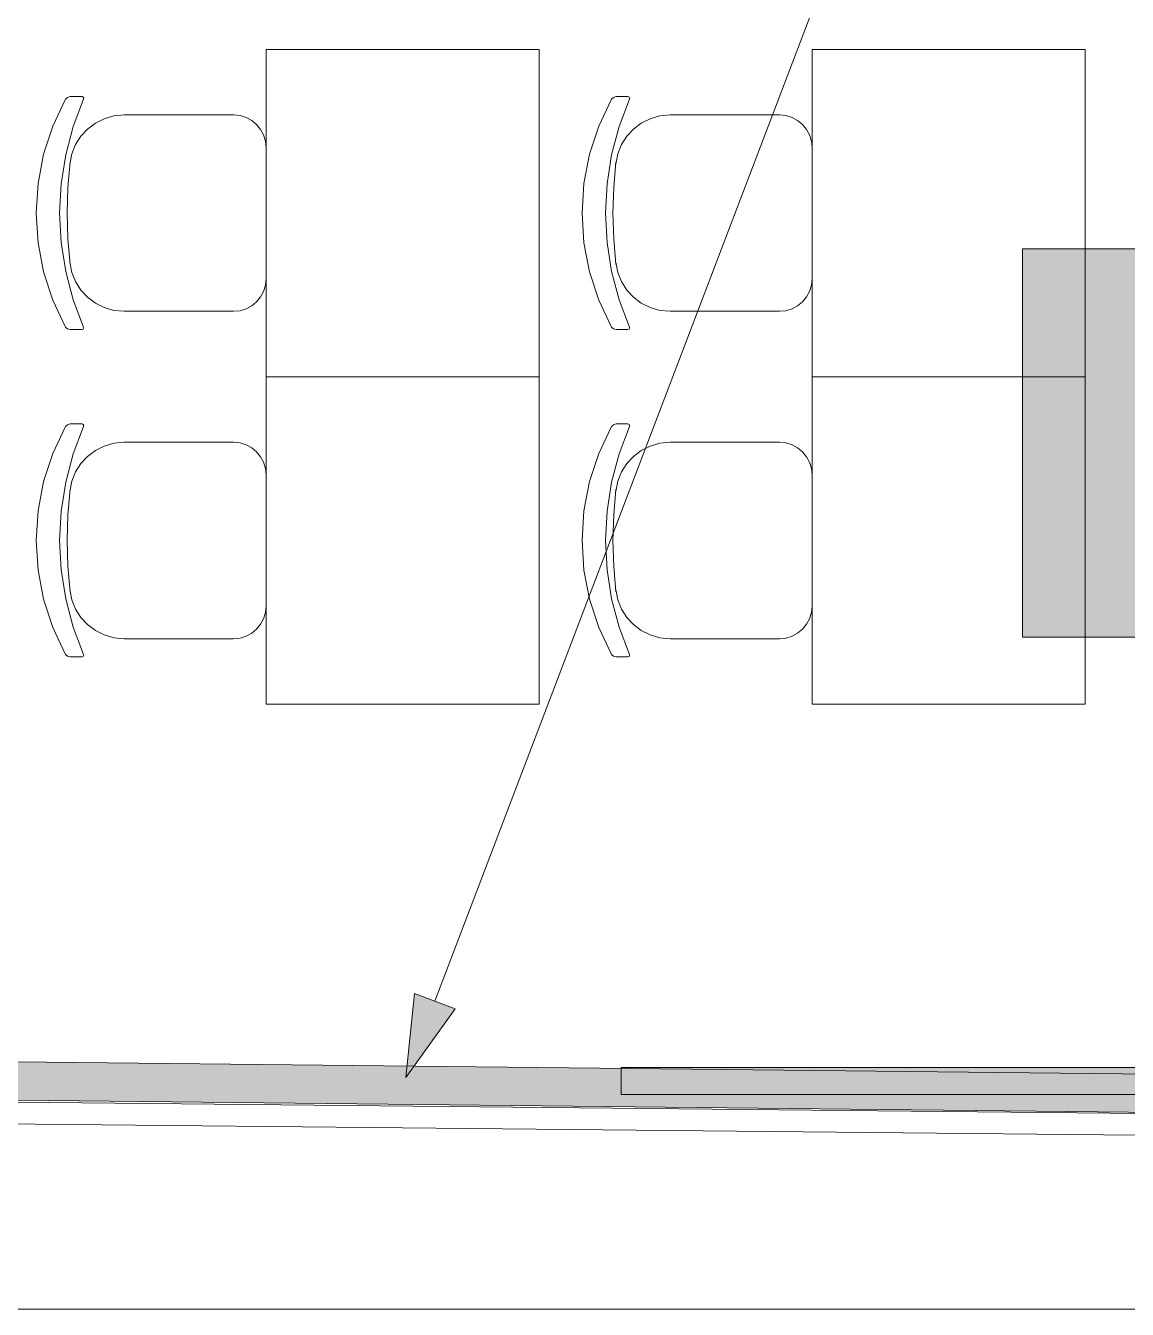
# Model space of a CAD drawing. Header units: millimetres. Extents: x 0 to 1189, y 0 to 841.
# Drawn here: x 266.85 to 287.03, y 653.37 to 676.9 of the extents above; entities that cross this region are included whole.
import ezdxf

# ---------------------------------------------------------------- set-up
doc = ezdxf.new("R2010")
doc.units = ezdxf.units.MM

msp = doc.modelspace()

# ---------------------------------------------------------------- hatches: boundary and pattern name
at = {"true_color": 0xffffff}
h = msp.add_hatch(color=7, dxfattribs=at)
h.dxf.hatch_style = 2
h.paths.add_polyline_path([(285.112436, 672.812799), (316.655484, 672.812799), (316.655484, 665.694788), (285.112436, 665.694788)])
at = {"true_color": 0x0077b0}
h = msp.add_hatch(color=144, dxfattribs=at)
h.paths.add_polyline_path([(286.010173, 668.726395), (286.010173, 669.130436), (286.019208, 669.232075), (286.046484, 669.325498), (286.092261, 669.410962), (286.156796, 669.488726), (286.234561, 669.553261), (286.320025, 669.599038), (286.413447, 669.626315), (286.515086, 669.635349), (286.710147, 669.599383), (286.873376, 669.491482), (286.937911, 669.413675), (286.983688, 669.327909), (287.010965, 669.233669), (287.019999, 669.130436), (287.019999, 668.726395), (287.010534, 668.62635), (286.98231, 668.533746), (286.935586, 668.448583), (286.87062, 668.370862), (286.794061, 668.306326), (286.708769, 668.26055), (286.615519, 668.233273), (286.515086, 668.224238), (286.413447, 668.233273), (286.320025, 668.26055), (286.234561, 668.306326), (286.156796, 668.370862), (286.092261, 668.448583), (286.046484, 668.533746), (286.019208, 668.62635)])
h.paths.add_polyline_path([(286.817152, 668.729152), (286.817152, 669.133192), (286.795655, 669.248672), (286.729509, 669.347615), (286.632013, 669.413279), (286.515086, 669.434707), (286.39816, 669.413279), (286.300663, 669.347615), (286.234518, 669.248672), (286.21302, 669.133192), (286.21302, 668.729152), (286.234518, 668.611605), (286.300663, 668.514729), (286.39816, 668.447687), (286.515086, 668.424881), (286.632013, 668.447687), (286.729509, 668.514729), (286.795655, 668.612638)])
h = msp.add_hatch(color=144, dxfattribs=at)
h.dxf.hatch_style = 2
h.paths.add_polyline_path([(285.262922, 666.210005), (285.262922, 667.120613), (285.281939, 667.175734), (285.33899, 667.194475), (285.717675, 667.194475), (285.833499, 667.172496), (285.931546, 667.107935), (285.998243, 667.009198), (286.020292, 666.891858), (286.020292, 666.210005), (286.001275, 666.154057), (285.944224, 666.136142), (285.887173, 666.154057), (285.868156, 666.210005), (285.868156, 666.891858), (285.85727, 666.950632), (285.825713, 666.999896), (285.776448, 667.032074), (285.717675, 667.04234), (285.415057, 667.04234), (285.415057, 666.210005), (285.39604, 666.154057), (285.33899, 666.136142), (285.281939, 666.154057)])
h = msp.add_hatch(color=144, dxfattribs=at)
h.paths.add_polyline_path([(286.323748, 667.120613), (286.342765, 667.175734), (286.399816, 667.194475), (286.778501, 667.194475), (286.895772, 667.172496), (286.992372, 667.107935), (287.059069, 667.009198), (287.081118, 666.891858), (287.081118, 666.438759), (287.059069, 666.321419), (286.992372, 666.222683), (286.895772, 666.157295), (286.778501, 666.136142), (286.475884, 666.136142), (286.475884, 665.755252), (286.456867, 665.699649), (286.399816, 665.680838), (286.342765, 665.699649), (286.323748, 665.755252)])
h.paths.add_polyline_path([(286.475884, 667.04234), (286.475884, 666.286624), (286.778501, 666.286624), (286.836172, 666.297717), (286.884334, 666.330721), (286.91782, 666.379986), (286.928983, 666.438759), (286.928983, 666.891858), (286.918096, 666.950632), (286.886539, 666.999896), (286.837274, 667.032074), (286.778501, 667.04234)])
h = msp.add_hatch(color=144, dxfattribs=at)
h.dxf.hatch_style = 2
h.paths.add_polyline_path([(273.812418, 657.623775), (273.970419, 659.161778), (274.71742, 658.876777)])
at = {"true_color": 0xf1d696}
h = msp.add_hatch(color=41, dxfattribs=at)
h.dxf.hatch_style = 2
h.paths.add_polyline_path([(327.0545, 657.252775), (327.0545, 656.552774), (257.084393, 657.309775), (257.084393, 658.009776)])
at = {"true_color": 0x999999}
h = msp.add_hatch(color=253, dxfattribs=at)
h.dxf.hatch_style = 2
h.paths.add_polyline_path([(289.757443, 657.806776), (289.757443, 657.306775), (277.757424, 657.306775), (277.757424, 657.806776)])

# ---------------------------------------------------------------- linework, layer by layer
at = {"color": 144, "lineweight": 0, "true_color": 0x0077b0}
for points in [[(274.344419, 659.018778), (284.455435, 685.580818)], [(285.112436, 672.812799), (316.655484, 672.812799)], [(285.112436, 665.694788), (285.112436, 672.812799)], [(316.655484, 665.694788), (285.112436, 665.694788)], [(273.813418, 657.623775), (273.970419, 659.161778)], [(273.970419, 659.161778), (274.71742, 658.876777)], [(273.813418, 657.623775), (274.71742, 658.876777)]]:
    msp.add_lwpolyline(points, dxfattribs=at)
at = {"color": 253, "lineweight": 0, "true_color": 0x999999}
for points in [[(271.256414, 670.464795), (271.256414, 676.464804)], [(271.256414, 676.464804), (276.256422, 676.464804)], [(276.256422, 676.464804), (276.256422, 670.464795)], [(281.25643, 670.464795), (281.25643, 676.464804)], [(281.25643, 676.464804), (286.256437, 676.464804)], [(286.256437, 676.464804), (286.256437, 670.464795)], [(267.581409, 671.376796), (267.34769, 671.869828), (267.178658, 672.386298), (267.076002, 672.920018), (267.041408, 673.4648), (267.076002, 674.009144), (267.178658, 674.542801), (267.34769, 675.059208), (267.581409, 675.551803)], [(267.581409, 671.376796), (267.34769, 671.869828), (267.178658, 672.386298), (267.076002, 672.920018), (267.041408, 673.4648), (267.076002, 674.009144), (267.178658, 674.542801), (267.34769, 675.059208), (267.581409, 675.551803)], [(267.909409, 671.372796), (267.71905, 671.876297), (267.582034, 672.395548), (267.499206, 672.926424), (267.471409, 673.4648), (267.499206, 674.002597), (267.582034, 674.533176), (267.71905, 675.052318), (267.909409, 675.555803)], [(267.909409, 671.372796), (267.71905, 671.876297), (267.582034, 672.395548), (267.499206, 672.926424), (267.471409, 673.4648), (267.499206, 674.002597), (267.582034, 674.533176), (267.71905, 675.052318), (267.909409, 675.555803)], [(267.581409, 675.551803), (267.617534, 675.587053), (267.666409, 675.599803)], [(267.581409, 675.551803), (267.617534, 675.587053), (267.666409, 675.599803)], [(267.666409, 675.599803), (267.882409, 675.599803)], [(267.666409, 675.599803), (267.882409, 675.599803)], [(267.882409, 675.599803), (267.903784, 675.590803), (267.912409, 675.569803), (267.909409, 675.555803)], [(267.882409, 675.599803), (267.903784, 675.590803), (267.912409, 675.569803), (267.909409, 675.555803)], [(277.581424, 671.376796), (277.347705, 671.869828), (277.178673, 672.386298), (277.076017, 672.920018), (277.041423, 673.4648), (277.076017, 674.009144), (277.178673, 674.542801), (277.347705, 675.059208), (277.581424, 675.551803)], [(277.581424, 671.376796), (277.347705, 671.869828), (277.178673, 672.386298), (277.076017, 672.920018), (277.041423, 673.4648), (277.076017, 674.009144), (277.178673, 674.542801), (277.347705, 675.059208), (277.581424, 675.551803)], [(277.909425, 671.372796), (277.719065, 671.876297), (277.582049, 672.395548), (277.499221, 672.926424), (277.471424, 673.4648), (277.499221, 674.002597), (277.582049, 674.533176), (277.719065, 675.052318), (277.909425, 675.555803)], [(277.909425, 671.372796), (277.719065, 671.876297), (277.582049, 672.395548), (277.499221, 672.926424), (277.471424, 673.4648), (277.499221, 674.002597), (277.582049, 674.533176), (277.719065, 675.052318), (277.909425, 675.555803)], [(277.581424, 675.551803), (277.617549, 675.587053), (277.666424, 675.599803)], [(277.581424, 675.551803), (277.617549, 675.587053), (277.666424, 675.599803)], [(277.666424, 675.599803), (277.882425, 675.599803)], [(277.666424, 675.599803), (277.882425, 675.599803)], [(277.882425, 675.599803), (277.9038, 675.590803), (277.912425, 675.569803), (277.909425, 675.555803)], [(277.882425, 675.599803), (277.9038, 675.590803), (277.912425, 675.569803), (277.909425, 675.555803)], [(267.658409, 674.364801), (267.694723, 674.550186), (267.763112, 674.721005), (267.860118, 674.874128), (267.982284, 675.006427), (268.126154, 675.114773), (268.288269, 675.196037), (268.465174, 675.247089), (268.65341, 675.264802)], [(267.658409, 674.364801), (267.694723, 674.550186), (267.763112, 674.721005), (267.860118, 674.874128), (267.982284, 675.006427), (268.126154, 675.114773), (268.288269, 675.196037), (268.465174, 675.247089), (268.65341, 675.264802)], [(270.656414, 675.264802), (268.65341, 675.264802)], [(270.656414, 675.264802), (268.65341, 675.264802)], [(270.656414, 675.264802), (270.777228, 675.252597), (270.889804, 675.217599), (270.991717, 675.162234), (271.080539, 675.088927), (271.153846, 675.000105), (271.209211, 674.898192), (271.244209, 674.785616), (271.256414, 674.664801)], [(270.656414, 675.264802), (270.777228, 675.252597), (270.889804, 675.217599), (270.991717, 675.162234), (271.080539, 675.088927), (271.153846, 675.000105), (271.209211, 674.898192), (271.244209, 674.785616), (271.256414, 674.664801)], [(277.658424, 674.364801), (277.694739, 674.550186), (277.763127, 674.721005), (277.860133, 674.874128), (277.9823, 675.006427), (278.126169, 675.114773), (278.288285, 675.196037), (278.465189, 675.247089), (278.653426, 675.264802)], [(277.658424, 674.364801), (277.694739, 674.550186), (277.763127, 674.721005), (277.860133, 674.874128), (277.9823, 675.006427), (278.126169, 675.114773), (278.288285, 675.196037), (278.465189, 675.247089), (278.653426, 675.264802)], [(280.656429, 675.264802), (278.653426, 675.264802)], [(280.656429, 675.264802), (278.653426, 675.264802)], [(280.656429, 675.264802), (280.777243, 675.252597), (280.88982, 675.217599), (280.991732, 675.162234), (281.080554, 675.088927), (281.153861, 675.000105), (281.209226, 674.898192), (281.244225, 674.785616), (281.25643, 674.664801)], [(280.656429, 675.264802), (280.777243, 675.252597), (280.88982, 675.217599), (280.991732, 675.162234), (281.080554, 675.088927), (281.153861, 675.000105), (281.209226, 674.898192), (281.244225, 674.785616), (281.25643, 674.664801)], [(271.256414, 674.665801), (271.256414, 672.264798)], [(271.256414, 674.665801), (271.256414, 672.264798)], [(281.25643, 674.665801), (281.25643, 672.264798)], [(281.25643, 674.665801), (281.25643, 672.264798)], [(267.663409, 672.522798), (267.621534, 672.993049), (267.607409, 673.4648), (267.621534, 673.935675), (267.663409, 674.405801)], [(267.663409, 672.522798), (267.621534, 672.993049), (267.607409, 673.4648), (267.621534, 673.935675), (267.663409, 674.405801)], [(277.663424, 672.522798), (277.621549, 672.993049), (277.607424, 673.4648), (277.621549, 673.935675), (277.663424, 674.405801)], [(277.663424, 672.522798), (277.621549, 672.993049), (277.607424, 673.4648), (277.621549, 673.935675), (277.663424, 674.405801)], [(268.65341, 671.664797), (268.465174, 671.68251), (268.288269, 671.733563), (268.126154, 671.814826), (267.982284, 671.923172), (267.860118, 672.055471), (267.763112, 672.208595), (267.694723, 672.379413), (267.658409, 672.564798)], [(268.65341, 671.664797), (268.465174, 671.68251), (268.288269, 671.733563), (268.126154, 671.814826), (267.982284, 671.923172), (267.860118, 672.055471), (267.763112, 672.208595), (267.694723, 672.379413), (267.658409, 672.564798)], [(278.653426, 671.664797), (278.465189, 671.68251), (278.288285, 671.733563), (278.126169, 671.814826), (277.9823, 671.923172), (277.860133, 672.055471), (277.763127, 672.208595), (277.694739, 672.379413), (277.658424, 672.564798)], [(278.653426, 671.664797), (278.465189, 671.68251), (278.288285, 671.733563), (278.126169, 671.814826), (277.9823, 671.923172), (277.860133, 672.055471), (277.763127, 672.208595), (277.694739, 672.379413), (277.658424, 672.564798)], [(271.256414, 672.264798), (271.244209, 672.143696), (271.209211, 672.030985), (271.153846, 671.929055), (271.080539, 671.840297), (270.991717, 671.767102), (270.889804, 671.711859), (270.777228, 671.676961), (270.656414, 671.664797)], [(271.256414, 672.264798), (271.244209, 672.143696), (271.209211, 672.030985), (271.153846, 671.929055), (271.080539, 671.840297), (270.991717, 671.767102), (270.889804, 671.711859), (270.777228, 671.676961), (270.656414, 671.664797)], [(281.25643, 672.264798), (281.244225, 672.143696), (281.209226, 672.030985), (281.153861, 671.929055), (281.080554, 671.840297), (280.991732, 671.767102), (280.88982, 671.711859), (280.777243, 671.676961), (280.656429, 671.664797)], [(281.25643, 672.264798), (281.244225, 672.143696), (281.209226, 672.030985), (281.153861, 671.929055), (281.080554, 671.840297), (280.991732, 671.767102), (280.88982, 671.711859), (280.777243, 671.676961), (280.656429, 671.664797)], [(270.656414, 671.664797), (268.65341, 671.664797)], [(270.656414, 671.664797), (268.65341, 671.664797)], [(280.656429, 671.664797), (278.653426, 671.664797)], [(280.656429, 671.664797), (278.653426, 671.664797)], [(267.666409, 671.329796), (267.617534, 671.342046), (267.581409, 671.376796)], [(267.666409, 671.329796), (267.617534, 671.342046), (267.581409, 671.376796)], [(267.666409, 671.329796), (267.882409, 671.329796)], [(267.666409, 671.329796), (267.882409, 671.329796)], [(267.909409, 671.372796), (267.912409, 671.359796), (267.903784, 671.338421), (267.882409, 671.329796)], [(267.909409, 671.372796), (267.912409, 671.359796), (267.903784, 671.338421), (267.882409, 671.329796)], [(277.666424, 671.329796), (277.617549, 671.342046), (277.581424, 671.376796)], [(277.666424, 671.329796), (277.617549, 671.342046), (277.581424, 671.376796)], [(277.666424, 671.329796), (277.882425, 671.329796)], [(277.666424, 671.329796), (277.882425, 671.329796)], [(277.909425, 671.372796), (277.912425, 671.359796), (277.9038, 671.338421), (277.882425, 671.329796)], [(277.909425, 671.372796), (277.912425, 671.359796), (277.9038, 671.338421), (277.882425, 671.329796)], [(276.256422, 670.464795), (271.256414, 670.464795)], [(271.256414, 664.464786), (271.256414, 670.464795)], [(271.256414, 670.464795), (276.256422, 670.464795)], [(276.256422, 670.464795), (276.256422, 664.464786)], [(286.256437, 670.464795), (281.25643, 670.464795)], [(281.25643, 664.464786), (281.25643, 670.464795)], [(281.25643, 670.464795), (286.256437, 670.464795)], [(286.256437, 670.464795), (286.256437, 664.464786)], [(267.581409, 665.376787), (267.34769, 665.869819), (267.178658, 666.386289), (267.076002, 666.920008), (267.041408, 667.46479), (267.076002, 668.009135), (267.178658, 668.542792), (267.34769, 669.059199), (267.581409, 669.551794)], [(267.581409, 665.376787), (267.34769, 665.869819), (267.178658, 666.386289), (267.076002, 666.920008), (267.041408, 667.46479), (267.076002, 668.009135), (267.178658, 668.542792), (267.34769, 669.059199), (267.581409, 669.551794)], [(267.909409, 665.372787), (267.71905, 665.876288), (267.582034, 666.395539), (267.499206, 666.926415), (267.471409, 667.46479), (267.499206, 668.002588), (267.582034, 668.533167), (267.71905, 669.052308), (267.909409, 669.555794)], [(267.909409, 665.372787), (267.71905, 665.876288), (267.582034, 666.395539), (267.499206, 666.926415), (267.471409, 667.46479), (267.499206, 668.002588), (267.582034, 668.533167), (267.71905, 669.052308), (267.909409, 669.555794)], [(267.581409, 669.551794), (267.617534, 669.587044), (267.666409, 669.599794)], [(267.581409, 669.551794), (267.617534, 669.587044), (267.666409, 669.599794)], [(267.666409, 669.599794), (267.882409, 669.599794)], [(267.666409, 669.599794), (267.882409, 669.599794)], [(267.882409, 669.599794), (267.903784, 669.590794), (267.912409, 669.569794), (267.909409, 669.555794)], [(267.882409, 669.599794), (267.903784, 669.590794), (267.912409, 669.569794), (267.909409, 669.555794)], [(277.581424, 665.376787), (277.347705, 665.869819), (277.178673, 666.386289), (277.076017, 666.920008), (277.041423, 667.46479), (277.076017, 668.009135), (277.178673, 668.542792), (277.347705, 669.059199), (277.581424, 669.551794)], [(277.581424, 665.376787), (277.347705, 665.869819), (277.178673, 666.386289), (277.076017, 666.920008), (277.041423, 667.46479), (277.076017, 668.009135), (277.178673, 668.542792), (277.347705, 669.059199), (277.581424, 669.551794)], [(277.909425, 665.372787), (277.719065, 665.876288), (277.582049, 666.395539), (277.499221, 666.926415), (277.471424, 667.46479), (277.499221, 668.002588), (277.582049, 668.533167), (277.719065, 669.052308), (277.909425, 669.555794)], [(277.909425, 665.372787), (277.719065, 665.876288), (277.582049, 666.395539), (277.499221, 666.926415), (277.471424, 667.46479), (277.499221, 668.002588), (277.582049, 668.533167), (277.719065, 669.052308), (277.909425, 669.555794)], [(277.581424, 669.551794), (277.617549, 669.587044), (277.666424, 669.599794)], [(277.581424, 669.551794), (277.617549, 669.587044), (277.666424, 669.599794)], [(277.666424, 669.599794), (277.882425, 669.599794)], [(277.666424, 669.599794), (277.882425, 669.599794)], [(277.882425, 669.599794), (277.9038, 669.590794), (277.912425, 669.569794), (277.909425, 669.555794)], [(277.882425, 669.599794), (277.9038, 669.590794), (277.912425, 669.569794), (277.909425, 669.555794)], [(267.658409, 668.364792), (267.694723, 668.550177), (267.763112, 668.720995), (267.860118, 668.874119), (267.982284, 669.006418), (268.126154, 669.114764), (268.288269, 669.196027), (268.465174, 669.24708), (268.65341, 669.264793)], [(267.658409, 668.364792), (267.694723, 668.550177), (267.763112, 668.720995), (267.860118, 668.874119), (267.982284, 669.006418), (268.126154, 669.114764), (268.288269, 669.196027), (268.465174, 669.24708), (268.65341, 669.264793)], [(270.656414, 669.264793), (268.65341, 669.264793)], [(270.656414, 669.264793), (268.65341, 669.264793)], [(270.656414, 669.264793), (270.777228, 669.252588), (270.889804, 669.21759), (270.991717, 669.162225), (271.080539, 669.088918), (271.153846, 669.000096), (271.209211, 668.898183), (271.244209, 668.785607), (271.256414, 668.664792)], [(270.656414, 669.264793), (270.777228, 669.252588), (270.889804, 669.21759), (270.991717, 669.162225), (271.080539, 669.088918), (271.153846, 669.000096), (271.209211, 668.898183), (271.244209, 668.785607), (271.256414, 668.664792)], [(277.658424, 668.364792), (277.694739, 668.550177), (277.763127, 668.720995), (277.860133, 668.874119), (277.9823, 669.006418), (278.126169, 669.114764), (278.288285, 669.196027), (278.465189, 669.24708), (278.653426, 669.264793)], [(277.658424, 668.364792), (277.694739, 668.550177), (277.763127, 668.720995), (277.860133, 668.874119), (277.9823, 669.006418), (278.126169, 669.114764), (278.288285, 669.196027), (278.465189, 669.24708), (278.653426, 669.264793)], [(280.656429, 669.264793), (278.653426, 669.264793)], [(280.656429, 669.264793), (278.653426, 669.264793)], [(280.656429, 669.264793), (280.777243, 669.252588), (280.88982, 669.21759), (280.991732, 669.162225), (281.080554, 669.088918), (281.153861, 669.000096), (281.209226, 668.898183), (281.244225, 668.785607), (281.25643, 668.664792)], [(280.656429, 669.264793), (280.777243, 669.252588), (280.88982, 669.21759), (280.991732, 669.162225), (281.080554, 669.088918), (281.153861, 669.000096), (281.209226, 668.898183), (281.244225, 668.785607), (281.25643, 668.664792)], [(271.256414, 668.665792), (271.256414, 666.264789)], [(271.256414, 668.665792), (271.256414, 666.264789)], [(281.25643, 668.665792), (281.25643, 666.264789)], [(281.25643, 668.665792), (281.25643, 666.264789)], [(267.663409, 666.522789), (267.621534, 666.99304), (267.607409, 667.46479), (267.621534, 667.935666), (267.663409, 668.405792)], [(267.663409, 666.522789), (267.621534, 666.99304), (267.607409, 667.46479), (267.621534, 667.935666), (267.663409, 668.405792)], [(277.663424, 666.522789), (277.621549, 666.99304), (277.607424, 667.46479), (277.621549, 667.935666), (277.663424, 668.405792)], [(277.663424, 666.522789), (277.621549, 666.99304), (277.607424, 667.46479), (277.621549, 667.935666), (277.663424, 668.405792)], [(268.65341, 665.664788), (268.465174, 665.682501), (268.288269, 665.733553), (268.126154, 665.814817), (267.982284, 665.923163), (267.860118, 666.055462), (267.763112, 666.208585), (267.694723, 666.379404), (267.658409, 666.564789)], [(268.65341, 665.664788), (268.465174, 665.682501), (268.288269, 665.733553), (268.126154, 665.814817), (267.982284, 665.923163), (267.860118, 666.055462), (267.763112, 666.208585), (267.694723, 666.379404), (267.658409, 666.564789)], [(278.653426, 665.664788), (278.465189, 665.682501), (278.288285, 665.733553), (278.126169, 665.814817), (277.9823, 665.923163), (277.860133, 666.055462), (277.763127, 666.208585), (277.694739, 666.379404), (277.658424, 666.564789)], [(278.653426, 665.664788), (278.465189, 665.682501), (278.288285, 665.733553), (278.126169, 665.814817), (277.9823, 665.923163), (277.860133, 666.055462), (277.763127, 666.208585), (277.694739, 666.379404), (277.658424, 666.564789)], [(271.256414, 666.264789), (271.244209, 666.143687), (271.209211, 666.030976), (271.153846, 665.929046), (271.080539, 665.840288), (270.991717, 665.767093), (270.889804, 665.71185), (270.777228, 665.676952), (270.656414, 665.664788)], [(271.256414, 666.264789), (271.244209, 666.143687), (271.209211, 666.030976), (271.153846, 665.929046), (271.080539, 665.840288), (270.991717, 665.767093), (270.889804, 665.71185), (270.777228, 665.676952), (270.656414, 665.664788)], [(281.25643, 666.264789), (281.244225, 666.143687), (281.209226, 666.030976), (281.153861, 665.929046), (281.080554, 665.840288), (280.991732, 665.767093), (280.88982, 665.71185), (280.777243, 665.676952), (280.656429, 665.664788)], [(281.25643, 666.264789), (281.244225, 666.143687), (281.209226, 666.030976), (281.153861, 665.929046), (281.080554, 665.840288), (280.991732, 665.767093), (280.88982, 665.71185), (280.777243, 665.676952), (280.656429, 665.664788)], [(270.656414, 665.664788), (268.65341, 665.664788)], [(270.656414, 665.664788), (268.65341, 665.664788)], [(280.656429, 665.664788), (278.653426, 665.664788)], [(280.656429, 665.664788), (278.653426, 665.664788)], [(267.666409, 665.329787), (267.617534, 665.342037), (267.581409, 665.376787)], [(267.666409, 665.329787), (267.617534, 665.342037), (267.581409, 665.376787)], [(267.666409, 665.329787), (267.882409, 665.329787)], [(267.666409, 665.329787), (267.882409, 665.329787)], [(267.909409, 665.372787), (267.912409, 665.359787), (267.903784, 665.338412), (267.882409, 665.329787)], [(267.909409, 665.372787), (267.912409, 665.359787), (267.903784, 665.338412), (267.882409, 665.329787)], [(277.666424, 665.329787), (277.617549, 665.342037), (277.581424, 665.376787)], [(277.666424, 665.329787), (277.617549, 665.342037), (277.581424, 665.376787)], [(277.666424, 665.329787), (277.882425, 665.329787)], [(277.666424, 665.329787), (277.882425, 665.329787)], [(277.909425, 665.372787), (277.912425, 665.359787), (277.9038, 665.338412), (277.882425, 665.329787)], [(277.909425, 665.372787), (277.912425, 665.359787), (277.9038, 665.338412), (277.882425, 665.329787)], [(276.256422, 664.464786), (271.256414, 664.464786)], [(286.256437, 664.464786), (281.25643, 664.464786)], [(277.757424, 657.306775), (277.757424, 657.806776)], [(277.757424, 657.806776), (289.757443, 657.806776)], [(289.757443, 657.306775), (277.757424, 657.306775)]]:
    msp.add_lwpolyline(points, dxfattribs=at)
at = {"color": 7, "lineweight": 0}
for points in [[(326.354499, 657.259775), (257.084393, 658.009776)], [(307.38847, 656.761774), (239.903367, 657.434775)], [(257.084393, 657.309775), (327.754501, 656.544774)], [(239.498366, 657.038775), (307.38447, 656.361773)], [(198.085303, 653.371769), (863.72632, 653.371769)]]:
    msp.add_lwpolyline(points, dxfattribs=at)

doc.saveas('drawing.dxf')
